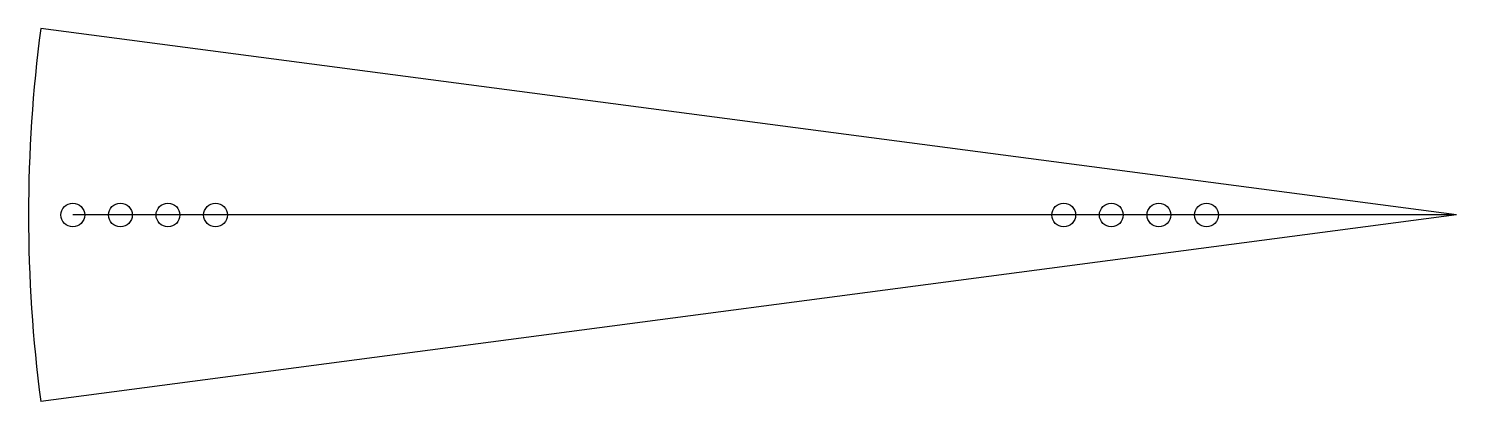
# Model space of a CAD drawing. Header units: millimetres. Extents: x -300 to 0, y -39 to 39.
import ezdxf

# ---------------------------------------------------------------- set-up
doc = ezdxf.new("R2010")
doc.units = ezdxf.units.MM
doc.layers.get('0').update_dxf_attribs({"linetype": 'CONTINUOUS'})

msp = doc.modelspace()

# ---------------------------------------------------------------- linework, layer by layer
for q in [(-297.43, 39.16), (-297.43, -39.16), (-290.71, 0)]:
    msp.add_line((0, 0), q)
for centre in [(-290.71, 0), (-280.71, 0), (-270.71, 0), (-260.71, 0), (-82.51, 0), (-72.51, 0), (-62.51, 0), (-52.51, 0)]:
    msp.add_circle(centre, 2.5)
msp.add_arc((0, 0), 300, 172.5, 187.5)

doc.saveas('drawing.dxf')
